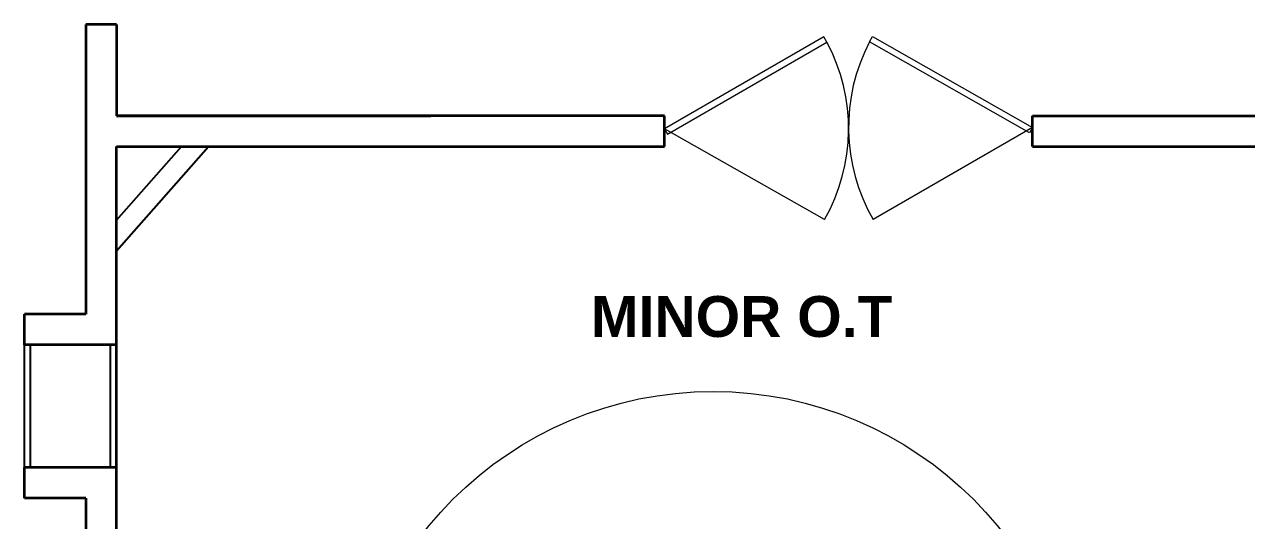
# Model space of a CAD drawing. Header units: inches. Extents: x -17070 to 527, y 504 to 2398.
# Drawn here: x -10485.41 to -10479.44, y 524.35 to 526.78 of the extents above; entities that cross this region are included whole.
import ezdxf

# ---------------------------------------------------------------- set-up
doc = ezdxf.new("R2010")
doc.units = ezdxf.units.IN
doc.linetypes.add('HIDDEN', pattern=[9.525, 6.35, -3.175])
doc.layers.add('DOOR', color=5, linetype='Continuous')
doc.layers.add('elevation', color=7, linetype='Continuous')
for name, color, linetype, lineweight in [('furniture', 42, 'Continuous', 9), ('section', 1, 'Continuous', 35), ('wall', 7, 'Continuous', 30)]:
    doc.layers.add(name, color=color, linetype=linetype, lineweight=lineweight)
doc.styles.add('ROMANC', font='arialbd.ttf', dxfattribs={"height": 0.35})

# ---------------------------------------------------------------- blocks, each defined once
blk = doc.blocks.new('A$C4AE13D6C')
at = {"layer": 'furniture', "color": 0, "lineweight": 18}
blk.add_circle((0, -1.8), 1.8, dxfattribs=at)

msp = doc.modelspace()

# ---------------------------------------------------------------- linework, layer by layer
at = {"layer": 'DOOR', "lineweight": 13}
for points in [[(-10482.26674, 526.23883), (-10481.4874, 526.68898), (-10481.50241, 526.71495), (-10482.28174, 526.26481)], [(-10480.49658, 526.24492), (-10481.279, 526.68969), (-10481.26417, 526.71577), (-10480.48175, 526.271)]]:
    msp.add_lwpolyline(points, close=True, dxfattribs=at)
at = {"layer": 'DOOR', "linetype": 'HIDDEN', "lineweight": 13, "ltscale": 0.25}
for points in [[(-10481.4874, 526.68898, -0.2570122), (-10481.49933, 525.82003), (-10482.28174, 526.26481)], [(-10480.48175, 526.271), (-10481.26109, 525.82085, -0.2570122), (-10481.279, 526.68969)]]:
    msp.add_lwpolyline(points, format="xyb", dxfattribs=at)
at = {"layer": 'elevation', "ltscale": 0.0005}
for p, q in [((-10484.96214, 525.81822), (-10484.64463, 526.17797)), ((-10484.96214, 525.66709), (-10484.51125, 526.17797)), ((-10485.41214, 524.60797), (-10485.41214, 525.20797)), ((-10485.38214, 524.60797), (-10485.38214, 525.20797)), ((-10484.99214, 525.20797), (-10484.99214, 524.60797)), ((-10484.96214, 525.20797), (-10484.96214, 524.60797))]:
    msp.add_line(p, q, dxfattribs=at)
at = {"layer": 'section', "ltscale": 0.0005}
for p, q in [((-10485.11214, 526.7751), (-10485.11214, 525.35797)), ((-10484.96214, 526.7751), (-10485.11214, 526.7751)), ((-10484.96214, 526.7751), (-10484.96214, 526.32797)), ((-10484.96214, 526.32797), (-10483.42464, 526.32797)), ((-10482.28174, 526.32797), (-10484.96214, 526.32797)), ((-10482.28174, 526.17797), (-10482.28174, 526.32797)), ((-10480.48175, 526.32797), (-10478.74214, 526.32797)), ((-10480.48175, 526.17797), (-10480.48175, 526.32797)), ((-10484.96214, 524.23797), (-10484.96214, 526.17797)), ((-10484.96214, 526.17797), (-10482.28174, 526.17797)), ((-10480.48175, 526.17797), (-10478.74214, 526.17797)), ((-10485.11214, 525.35797), (-10485.41214, 525.35797)), ((-10485.41214, 525.20797), (-10485.41214, 525.35797)), ((-10484.96214, 525.20797), (-10485.41214, 525.20797)), ((-10484.96214, 524.60797), (-10485.41214, 524.60797)), ((-10485.41214, 524.45797), (-10485.41214, 524.60797)), ((-10485.11214, 524.45797), (-10485.41214, 524.45797)), ((-10485.11214, 524.45797), (-10485.11214, 524.23797))]:
    msp.add_line(p, q, dxfattribs=at)

# ---------------------------------------------------------------- block references
at = {"layer": 'wall', "ltscale": 0.0005}
msp.add_blockref('A$C4AE13D6C', (-10482.04387, 524.97911, -0.5625), dxfattribs=at)

# ---------------------------------------------------------------- texts
at = {"layer": 'elevation', "ltscale": 0.0005, "insert": (-10482.64151, 525.44606), "char_height": 0.2, "width": 335.6252416, "attachment_point": 1, "style": 'ROMANC'}
msp.add_mtext('{\\fArial|b1|i0|c161|p34;M}INOR {\\fArial|b1|i0|c161|p34;O.T}', dxfattribs=at)

doc.saveas('drawing.dxf')
